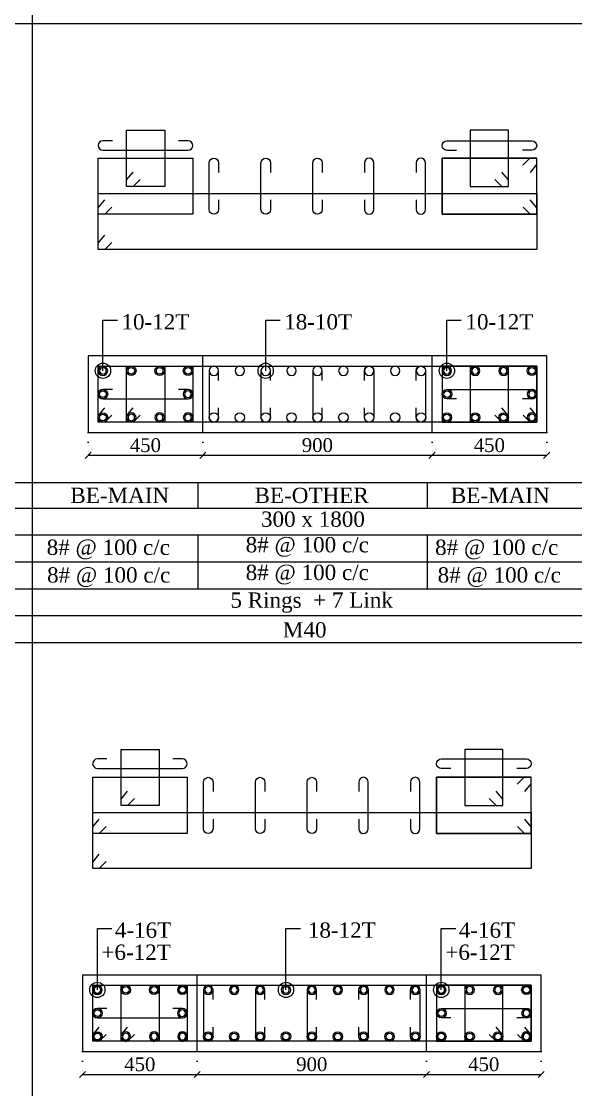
# Model space of a CAD drawing. Header units: millimetres. Extents: x 303 to 27724, y 300 to 68956.
# Drawn here: x 18907 to 21083, y 47778 to 51968 of the extents above; entities that cross this region are included whole.
import ezdxf

# ---------------------------------------------------------------- set-up
doc = ezdxf.new("R2010")
doc.units = ezdxf.units.MM
doc.linetypes.add('( Hidden )', pattern=[0.375, 0.25, -0.125])
doc.linetypes.add('DOT2', pattern=[0.125, 0, -0.125])
doc.layers.get('Defpoints').update_dxf_attribs({"lineweight": 0})
for name, color, linetype, lineweight in [('S-COL. STEEL DIA', 1, 'Continuous', 9), ('S-DIM FOOTING', 7, 'Continuous', 0), ('S-SECTION', 5, 'Continuous', 0), ('S-SECTION MARK', 7, 'Continuous', 0), ('S-SHEET', 7, 'Continuous', 0), ('S-STEEL', 1, 'Continuous', 9), ('S-STEEL-1', 1, 'Continuous', 0), ('S-STEEL-1 C.S.', 106, 'Continuous', 0), ('S-TEXT', 7, 'Continuous', 0)]:
    doc.layers.add(name, color=color, linetype=linetype, lineweight=lineweight)
doc.styles.add('AR', font='ARIALUNI.TTF', dxfattribs={"width": 0.8})
doc.styles.add('S-ROMANS', font='times.ttf')
doc.styles.add('TEXT', font='times.ttf')
doc.dimstyles.new('100', dxfattribs={"dimtxt": 180, "dimasz": 80, "dimexe": 0.18, "dimexo": 0.0625, "dimgap": 1, "dimtad": 1, "dimdec": 0, "dimzin": 0, "dimdsep": 46, "dimtxsty": 'AR', "dimblk": 'DOT', "dimcen": 0.09, "dimse1": 1, "dimse2": 1, "dimclrd": 50, "dimclrt": 256, "dimadec": 0, "dimazin": 0, "dimtfac": 1, "dimtdec": 0, "dimtix": 1, "dimtofl": 0, "dimtmove": 2, "dimatfit": 0, "dimfxl": 1, "dimtolj": 1, "dimtzin": 0, "dimlwd": -1, "dimarcsym": 0})
doc.dimstyles.new('SETU', dxfattribs={"dimtxt": 230, "dimasz": 0.2, "dimexe": 0.1, "dimexo": 0.1, "dimgap": 0.05, "dimtad": 1, "dimdec": 0, "dimzin": 0, "dimdsep": 46, "dimtxsty": 'TEXT', "dimblk": 'OBLIQUE', "dimcen": 0.09, "dimdle": 0.1, "dimclrd": 4, "dimclre": 256, "dimclrt": 256, "dimadec": 1, "dimazin": 0, "dimtfac": 1, "dimtdec": 0, "dimtix": 1, "dimtofl": 0, "dimtmove": 2, "dimatfit": 0, "dimfxl": 1, "dimtolj": 1, "dimtzin": 0, "dimlwd": -1, "dimlwe": -1, "dimarcsym": 1})

# ---------------------------------------------------------------- blocks, each defined once
blk = doc.blocks.new('*U4')
at = {"layer": 'S-COL. STEEL DIA'}
h = blk.add_hatch(color=256, dxfattribs=at)
h.dxf.hatch_style = 1
h.paths.add_polyline_path([(-18.5, 0, 1), (18.5, 0, 1)])
h.paths.add_polyline_path([(13, 0, -1), (-13, 0, -1)], flags=16)
at = {"layer": 'S-COL. STEEL DIA', "lineweight": 5}
for radius in [18.5, 13]:
    blk.add_circle((0, 0), radius, dxfattribs=at)
blk = doc.blocks.new('*U6')
at = {"layer": 'S-COL. STEEL DIA', "lineweight": 5}
for radius in [18.5, 13, 13]:
    blk.add_circle((0, 0), radius, dxfattribs=at)
blk = doc.blocks.new('_Oblique')
at = {"color": 0, "linetype": 'ByBlock', "lineweight": -2}
blk.add_line((-0.5, -0.5), (0.5, 0.5), dxfattribs=at)
blk = doc.blocks.new('*D2247')
at = {"layer": 'Defpoints', "color": 0}
for p in [(19146.8, 47927.7), (19596.8, 47927.7), (19596.8, 47837.8)]:
    blk.add_point(p, dxfattribs=at)
at = {"layer": 'S-DIM FOOTING', "linetype": 'DOT2', "ltscale": 300}
for p, q in [((19146.8, 47927.6), (19146.8, 47837.7)), ((19596.8, 47927.6), (19596.8, 47837.7))]:
    blk.add_line(p, q, dxfattribs=at)
at = {"layer": 'S-DIM FOOTING', "ltscale": 300}
blk.add_line((19146.7, 47837.8), (19596.9, 47837.8), dxfattribs=at)
at = {"layer": 'S-DIM FOOTING', "linetype": 'ByBlock', "xscale": 24, "yscale": 24, "zscale": 24, "rotation": 180}
blk.add_blockref('_Oblique', (19146.8, 47837.8), dxfattribs=at)
at = {"layer": 'S-DIM FOOTING', "linetype": 'ByBlock', "xscale": 24, "yscale": 24, "zscale": 24}
blk.add_blockref('_Oblique', (19596.8, 47837.8), dxfattribs=at)
at = {"layer": 'S-DIM FOOTING', "insert": (19371.8, 47877.3), "char_height": 54, "attachment_point": 5, "style": 'TEXT'}
blk.add_mtext('\\A1;450', dxfattribs=at)
blk = doc.blocks.new('*D2248')
at = {"layer": 'Defpoints', "color": 0}
for p in [(19596.8, 47927.7), (20496.8, 47927.7), (20496.8, 47837.8)]:
    blk.add_point(p, dxfattribs=at)
at = {"layer": 'S-DIM FOOTING', "linetype": 'DOT2', "ltscale": 300}
for p, q in [((19596.8, 47927.6), (19596.8, 47837.7)), ((20496.8, 47927.6), (20496.8, 47837.7))]:
    blk.add_line(p, q, dxfattribs=at)
at = {"layer": 'S-DIM FOOTING', "ltscale": 300}
blk.add_line((19596.7, 47837.8), (20496.9, 47837.8), dxfattribs=at)
at = {"layer": 'S-DIM FOOTING', "linetype": 'ByBlock', "xscale": 24, "yscale": 24, "zscale": 24, "rotation": 180}
blk.add_blockref('_Oblique', (19596.8, 47837.8), dxfattribs=at)
at = {"layer": 'S-DIM FOOTING', "linetype": 'ByBlock', "xscale": 24, "yscale": 24, "zscale": 24}
blk.add_blockref('_Oblique', (20496.8, 47837.8), dxfattribs=at)
at = {"layer": 'S-DIM FOOTING', "insert": (20046.8, 47877.4), "char_height": 54, "attachment_point": 5, "style": 'TEXT'}
blk.add_mtext('\\A1;900', dxfattribs=at)
blk = doc.blocks.new('*D2249')
at = {"layer": 'Defpoints', "color": 0}
for p in [(20496.8, 47927.7), (20946.8, 47927.7), (20946.8, 47837.8)]:
    blk.add_point(p, dxfattribs=at)
at = {"layer": 'S-DIM FOOTING', "linetype": 'DOT2', "ltscale": 300}
for p, q in [((20496.8, 47927.6), (20496.8, 47837.7)), ((20946.8, 47927.6), (20946.8, 47837.7))]:
    blk.add_line(p, q, dxfattribs=at)
at = {"layer": 'S-DIM FOOTING', "ltscale": 300}
blk.add_line((20496.7, 47837.8), (20946.9, 47837.8), dxfattribs=at)
at = {"layer": 'S-DIM FOOTING', "linetype": 'ByBlock', "xscale": 24, "yscale": 24, "zscale": 24, "rotation": 180}
blk.add_blockref('_Oblique', (20496.8, 47837.8), dxfattribs=at)
at = {"layer": 'S-DIM FOOTING', "linetype": 'ByBlock', "xscale": 24, "yscale": 24, "zscale": 24}
blk.add_blockref('_Oblique', (20946.8, 47837.8), dxfattribs=at)
at = {"layer": 'S-DIM FOOTING', "insert": (20721.8, 47877.3), "char_height": 54, "attachment_point": 5, "style": 'TEXT'}
blk.add_mtext('\\A1;450', dxfattribs=at)
blk = doc.blocks.new('_Dot')
at = {"linetype": 'ByBlock', "lineweight": -2}
blk.add_line((-0.5, 0), (-1, 0), dxfattribs=at)
at = {"linetype": 'ByBlock', "const_width": 0.5}
blk.add_lwpolyline([(-0.25, 0, 1), (0.25, 0, 1)], format="xyb", close=True, dxfattribs=at)
blk = doc.blocks.new('*D2250')
at = {"layer": 'Defpoints', "color": 0}
for p in [(19168.8, 50355.7), (19618.8, 50355.7), (19618.8, 50265.9)]:
    blk.add_point(p, dxfattribs=at)
at = {"layer": 'S-DIM FOOTING', "linetype": 'DOT2', "ltscale": 300}
for p, q in [((19168.8, 50355.6), (19168.8, 50265.7)), ((19618.8, 50355.6), (19618.8, 50265.7))]:
    blk.add_line(p, q, dxfattribs=at)
at = {"layer": 'S-DIM FOOTING', "ltscale": 300}
blk.add_line((19168.7, 50265.9), (19618.9, 50265.9), dxfattribs=at)
at = {"layer": 'S-DIM FOOTING', "linetype": 'ByBlock', "xscale": 24, "yscale": 24, "zscale": 24, "rotation": 180}
blk.add_blockref('_Oblique', (19168.8, 50265.9), dxfattribs=at)
at = {"layer": 'S-DIM FOOTING', "linetype": 'ByBlock', "xscale": 24, "yscale": 24, "zscale": 24}
blk.add_blockref('_Oblique', (19618.8, 50265.9), dxfattribs=at)
at = {"layer": 'S-DIM FOOTING', "insert": (19393.8, 50305.3), "char_height": 54, "attachment_point": 5, "style": 'TEXT'}
blk.add_mtext('\\A1;450', dxfattribs=at)
blk = doc.blocks.new('*D2251')
at = {"layer": 'Defpoints', "color": 0}
for p in [(19618.8, 50355.7), (20518.8, 50355.7), (20518.8, 50265.9)]:
    blk.add_point(p, dxfattribs=at)
at = {"layer": 'S-DIM FOOTING', "linetype": 'DOT2', "ltscale": 300}
for p, q in [((19618.8, 50355.6), (19618.8, 50265.7)), ((20518.8, 50355.6), (20518.8, 50265.7))]:
    blk.add_line(p, q, dxfattribs=at)
at = {"layer": 'S-DIM FOOTING', "ltscale": 300}
blk.add_line((19618.7, 50265.9), (20518.9, 50265.9), dxfattribs=at)
at = {"layer": 'S-DIM FOOTING', "linetype": 'ByBlock', "xscale": 24, "yscale": 24, "zscale": 24, "rotation": 180}
blk.add_blockref('_Oblique', (19618.8, 50265.9), dxfattribs=at)
at = {"layer": 'S-DIM FOOTING', "linetype": 'ByBlock', "xscale": 24, "yscale": 24, "zscale": 24}
blk.add_blockref('_Oblique', (20518.8, 50265.9), dxfattribs=at)
at = {"layer": 'S-DIM FOOTING', "insert": (20068.8, 50305.4), "char_height": 54, "attachment_point": 5, "style": 'TEXT'}
blk.add_mtext('\\A1;900', dxfattribs=at)
blk = doc.blocks.new('*D2252')
at = {"layer": 'Defpoints', "color": 0}
for p in [(20518.8, 50355.7), (20968.8, 50355.7), (20968.8, 50265.9)]:
    blk.add_point(p, dxfattribs=at)
at = {"layer": 'S-DIM FOOTING', "linetype": 'DOT2', "ltscale": 300}
for p, q in [((20518.8, 50355.6), (20518.8, 50265.7)), ((20968.8, 50355.6), (20968.8, 50265.7))]:
    blk.add_line(p, q, dxfattribs=at)
at = {"layer": 'S-DIM FOOTING', "ltscale": 300}
blk.add_line((20518.7, 50265.9), (20968.9, 50265.9), dxfattribs=at)
at = {"layer": 'S-DIM FOOTING', "linetype": 'ByBlock', "xscale": 24, "yscale": 24, "zscale": 24, "rotation": 180}
blk.add_blockref('_Oblique', (20518.8, 50265.9), dxfattribs=at)
at = {"layer": 'S-DIM FOOTING', "linetype": 'ByBlock', "xscale": 24, "yscale": 24, "zscale": 24}
blk.add_blockref('_Oblique', (20968.8, 50265.9), dxfattribs=at)
at = {"layer": 'S-DIM FOOTING', "insert": (20743.8, 50305.3), "char_height": 54, "attachment_point": 5, "style": 'TEXT'}
blk.add_mtext('\\A1;450', dxfattribs=at)
blk = doc.blocks.new('*U74')
at = {"layer": 'S-COL. STEEL DIA', "lineweight": 5}
blk.add_circle((0, 0), 18.5, dxfattribs=at)

msp = doc.modelspace()

# ---------------------------------------------------------------- linework, layer by layer
at = {"layer": 'S-SECTION'}
for points, elevation in [([(20968.8, 50355.7), (20968.8, 50655.7), (19168.8, 50655.7), (19168.8, 50355.7)], -0.6), ([(20946.8, 47927.7), (20946.8, 48227.7), (19146.8, 48227.7), (19146.8, 47927.7)], 1.3)]:
    msp.add_lwpolyline(points, close=True, dxfattribs=dict(at, elevation=elevation))
at = {"layer": 'S-SHEET'}
for p, q in [((18949.8, 68956, 2.2), (18949.8, 299.8, 2.7)), ((303, 50158.7, 7.2), (27724.1, 50158.7, 7.2)), ((19599.2, 50158.5, 4.5), (19599.2, 50059, 4.5)), ((20499.2, 50158.5, 4.5), (20499.2, 50059, 4.5)), ((303, 50059.1, -0.9), (27724.1, 50059.1, -0.9)), ((303, 49953.9, -0.9), (27724.1, 49953.9, -0.9)), ((303, 49953.9, -0.9), (27724.1, 49953.9, -0.9)), ((19599.2, 49953.7, 4.5), (19599.2, 49742.4, 4.5)), ((20499.2, 49953.7, 4.5), (20499.2, 49742.4, 4.5)), ((303, 49848.1, -0.9), (27724.1, 49848.1, -0.9)), ((303, 49742.6, -0.9), (27724.1, 49742.6, -0.9)), ((303, 49637.1, -0.9), (27724.1, 49637.1, -0.9))]:
    msp.add_line(p, q, dxfattribs=at)
at = {"layer": 'S-SHEET', "color": 0}
for p, q in [((303, 51959.6, -0.9), (27724.1, 51959.6, -0.9)), ((303, 49531.6, -0.9), (27724.1, 49531.6, -0.9))]:
    msp.add_line(p, q, dxfattribs=at)
at = {"layer": 'S-STEEL', "color": 3}
for points, elevation in [([(19264.9, 51499.4), (19227.2, 51499.4, 1), (19227.2, 51462.5), (19561.1, 51462.2, 1), (19561.1, 51499.1), (19523.9, 51499.1)], -1), ([(20614.9, 51461.8), (20577.2, 51461.8, -1), (20577.2, 51498.8), (20911.1, 51499, -1), (20911.1, 51462.1), (20873.9, 51462.1)], -1), ([(19681.2, 51267.3), (19681.2, 51229.6, -1), (19644.3, 51229.6), (19644.3, 51412.7, -1), (19681.2, 51412.7), (19681.2, 51375.5)], -0.6), ([(19884.4, 51267.3), (19884.4, 51229.6, -1), (19847.5, 51229.6), (19847.5, 51412.7, -1), (19884.4, 51412.7), (19884.4, 51375.5)], -0.6), ([(20087.6, 51267.3), (20087.6, 51229.6, -1), (20050.7, 51229.6), (20050.7, 51412.7, -1), (20087.6, 51412.7), (20087.6, 51375.5)], -0.6), ([(20253.2, 51267.3), (20253.2, 51229.6, 1), (20290.1, 51229.6), (20290.1, 51412.7, 1), (20253.2, 51412.7), (20253.2, 51375.5)], -0.6), ([(20456.4, 51267.3), (20456.4, 51229.6, 1), (20493.3, 51229.6), (20493.3, 51412.7, 1), (20456.4, 51412.7), (20456.4, 51375.5)], -0.6), ([(19681.2, 50559.6), (19681.2, 50597.3, 1), (19644.3, 50597.3), (19644.3, 50414.2, 1), (19681.2, 50414.2), (19681.2, 50451.4)], -0.6), ([(19884.4, 50559.6), (19884.4, 50597.3, 1), (19847.5, 50597.3), (19847.5, 50414.2, 1), (19884.4, 50414.2), (19884.4, 50451.4)], -0.6), ([(20087.6, 50559.6), (20087.6, 50597.3, 1), (20050.7, 50597.3), (20050.7, 50414.2, 1), (20087.6, 50414.2), (20087.6, 50451.4)], -0.6), ([(20253.2, 50559.6), (20253.2, 50597.3, -1), (20290.1, 50597.3), (20290.1, 50414.2, -1), (20253.2, 50414.2), (20253.2, 50451.4)], -0.6), ([(20456.4, 50559.6), (20456.4, 50597.3, -1), (20493.3, 50597.3), (20493.3, 50414.2, -1), (20456.4, 50414.2), (20456.4, 50451.4)], -0.6), ([(19264.9, 50524.4), (19227.2, 50524.4, 1), (19227.2, 50487.5), (19561.1, 50487.2, 1), (19561.1, 50524.1), (19523.9, 50524.1)], -1), ([(20614.9, 50486.9), (20577.2, 50486.9, -1), (20577.2, 50523.8), (20911.1, 50524.1, -1), (20911.1, 50487.2), (20873.9, 50487.2)], -1), ([(19242.9, 49075), (19205.2, 49075, 1), (19205.2, 49038.1), (19539.1, 49038.1, 1), (19539.1, 49075), (19501.9, 49075)], 1.3), ([(20592.9, 49038.1), (20555.2, 49038.1, -1), (20555.2, 49075), (20889.1, 49075, -1), (20889.1, 49038.1), (20851.9, 49038.1)], 1.3), ([(19659.2, 48839.3), (19659.2, 48801.5, -1), (19622.3, 48801.5), (19622.3, 48984.6, -1), (19659.2, 48984.6), (19659.2, 48947.4)], 1.3), ([(19862.4, 48839.3), (19862.4, 48801.5, -1), (19825.5, 48801.5), (19825.5, 48984.6, -1), (19862.4, 48984.6), (19862.4, 48947.4)], 1.3), ([(20065.6, 48839.3), (20065.6, 48801.5, -1), (20028.7, 48801.5), (20028.7, 48984.6, -1), (20065.6, 48984.6), (20065.6, 48947.4)], 1.3), ([(20231.2, 48839.3), (20231.2, 48801.5, 1), (20268.1, 48801.5), (20268.1, 48984.6, 1), (20231.2, 48984.6), (20231.2, 48947.4)], 1.3), ([(20434.4, 48839.3), (20434.4, 48801.5, 1), (20471.3, 48801.5), (20471.3, 48984.6, 1), (20434.4, 48984.6), (20434.4, 48947.4)], 1.3), ([(19659.2, 48131.5), (19659.2, 48169.2, 1), (19622.3, 48169.2), (19622.3, 47986.1, 1), (19659.2, 47986.1), (19659.2, 48023.4)], 1.3), ([(19862.4, 48131.5), (19862.4, 48169.2, 1), (19825.5, 48169.2), (19825.5, 47986.1, 1), (19862.4, 47986.1), (19862.4, 48023.4)], 1.3), ([(20065.6, 48131.5), (20065.6, 48169.2, 1), (20028.7, 48169.2), (20028.7, 47986.1, 1), (20065.6, 47986.1), (20065.6, 48023.4)], 1.3), ([(20231.2, 48131.5), (20231.2, 48169.2, -1), (20268.1, 48169.2), (20268.1, 47986.1, -1), (20231.2, 47986.1), (20231.2, 48023.4)], 1.3), ([(20434.4, 48131.5), (20434.4, 48169.2, -1), (20471.3, 48169.2), (20471.3, 47986.1, -1), (20434.4, 47986.1), (20434.4, 48023.4)], 1.3), ([(19242.9, 48096.1), (19205.2, 48096.1, 1), (19205.2, 48059.2), (19539.1, 48059.2, 1), (19539.1, 48096.1), (19501.9, 48096.1)], 1.3), ([(20592.9, 48059.2), (20555.2, 48059.2, -1), (20555.2, 48096.1), (20889.1, 48096.1, -1), (20889.1, 48059.2), (20851.9, 48059.2)], 1.3)]:
    msp.add_lwpolyline(points, format="xyb", dxfattribs=dict(at, elevation=elevation))
at = {"layer": 'S-STEEL', "color": 1}
for points, elevation in [([(20875.2, 51403.9), (20902.8, 51431.2), (20928.8, 51431.2), (20928.8, 51211.2), (20558, 51211.2), (20558, 51431.2), (20928.8, 51431.2), (20928.8, 51406.2), (20903.6, 51375.3)], -0.6), ([(19262.3, 51100.5), (19234.8, 51073.1), (19208.8, 51073.1), (19208.8, 51293.1), (20929.6, 51293.1), (20929.6, 51073.1), (19208.8, 51073.1), (19208.8, 51098.2), (19234, 51129)], -0.6), ([(19262.3, 50423.1), (19234.8, 50395.7), (19208.8, 50395.7), (19208.8, 50615.7), (20929.6, 50615.7), (20929.6, 50395.7), (19208.8, 50395.7), (19208.8, 50420.8), (19234, 50451.6)], -0.6), ([(20853.2, 48975.9), (20880.8, 49003.2), (20906.8, 49003.2), (20906.8, 48783.2), (20536, 48783.2), (20536, 49003.2), (20906.8, 49003.2), (20906.8, 48978.1), (20881.6, 48947.3)], 1.3), ([(19240.3, 48672.4), (19212.8, 48645.1), (19186.8, 48645.1), (19186.8, 48865.1), (20907.6, 48865.1), (20907.6, 48645.1), (19186.8, 48645.1), (19186.8, 48670.1), (19212, 48701)], 1.3), ([(19240.3, 47995), (19212.8, 47967.7), (19186.8, 47967.7), (19186.8, 48187.7), (20907.6, 48187.7), (20907.6, 47967.7), (19186.8, 47967.7), (19186.8, 47992.7), (19212, 48023.6)], 1.3)]:
    msp.add_lwpolyline(points, dxfattribs=dict(at, elevation=elevation))
at = {"layer": 'S-STEEL-1', "color": 41}
for points, elevation in [([(19373.6, 51347.9), (19346.1, 51320.6), (19320.1, 51320.6), (19320.1, 51540.6), (19469.5, 51540.6), (19469.5, 51320.6), (19320.1, 51320.6), (19320.1, 51345.6), (19345.3, 51376.5)], -0.6), ([(20764.7, 51347.9), (20792.3, 51320.6), (20818.3, 51320.6), (20818.3, 51540.6), (20668.9, 51540.6), (20668.9, 51320.6), (20818.3, 51320.6), (20818.3, 51345.6), (20793.1, 51376.5)], -0.6), ([(19373.6, 50423.1), (19346.1, 50395.7), (19320.1, 50395.7), (19320.1, 50615.7), (19469.5, 50615.7), (19469.5, 50395.7), (19320.1, 50395.7), (19320.1, 50420.8), (19345.3, 50451.6)], -0.6), ([(20764.7, 50423.1), (20792.3, 50395.7), (20818.3, 50395.7), (20818.3, 50615.7), (20668.9, 50615.7), (20668.9, 50395.7), (20818.3, 50395.7), (20818.3, 50420.8), (20793.1, 50451.6)], -0.6), ([(19351.6, 48919.9), (19324.1, 48892.6), (19298.1, 48892.6), (19298.1, 49112.6), (19447.5, 49112.6), (19447.5, 48892.6), (19298.1, 48892.6), (19298.1, 48917.6), (19323.3, 48948.5)], 1.3), ([(20742.7, 48919.9), (20770.3, 48892.6), (20796.3, 48892.6), (20796.3, 49112.6), (20646.9, 49112.6), (20646.9, 48892.6), (20796.3, 48892.6), (20796.3, 48917.6), (20771.1, 48948.5)], 1.3), ([(19351.6, 47995), (19324.1, 47967.7), (19298.1, 47967.7), (19298.1, 48187.7), (19447.5, 48187.7), (19447.5, 47967.7), (19298.1, 47967.7), (19298.1, 47992.7), (19323.3, 48023.6)], 1.3), ([(20742.7, 47995), (20770.3, 47967.7), (20796.3, 47967.7), (20796.3, 48187.7), (20646.9, 48187.7), (20646.9, 47967.7), (20796.3, 47967.7), (20796.3, 47992.7), (20771.1, 48023.6)], 1.3)]:
    msp.add_lwpolyline(points, dxfattribs=dict(at, elevation=elevation))
at = {"layer": 'S-STEEL-1', "color": 6}
for points, elevation in [([(19262.3, 51238.5), (19234.8, 51211.2), (19208.8, 51211.2), (19208.8, 51431.2), (19579.6, 51431.2), (19579.6, 51211.2), (19208.8, 51211.2), (19208.8, 51236.2), (19234, 51267.1)], -0.6), ([(20876, 51238.5), (20903.6, 51211.2), (20929.6, 51211.2), (20929.6, 51431.2), (20558.8, 51431.2), (20558.8, 51211.2), (20929.6, 51211.2), (20929.6, 51236.2), (20904.4, 51267.1)], -0.6), ([(19262.3, 50423.1), (19234.8, 50395.7), (19208.8, 50395.7), (19208.8, 50615.7), (19579.6, 50615.7), (19579.6, 50395.7), (19208.8, 50395.7), (19208.8, 50420.8), (19234, 50451.6)], -0.6), ([(20876, 50423.1), (20903.6, 50395.7), (20929.6, 50395.7), (20929.6, 50615.7), (20558.8, 50615.7), (20558.8, 50395.7), (20929.6, 50395.7), (20929.6, 50420.8), (20904.4, 50451.6)], -0.6), ([(19240.3, 48810.5), (19212.8, 48783.2), (19186.8, 48783.2), (19186.8, 49003.2), (19557.6, 49003.2), (19557.6, 48783.2), (19186.8, 48783.2), (19186.8, 48808.2), (19212, 48839.1)], 1.3), ([(20854, 48810.5), (20881.6, 48783.2), (20907.6, 48783.2), (20907.6, 49003.2), (20536.8, 49003.2), (20536.8, 48783.2), (20907.6, 48783.2), (20907.6, 48808.2), (20882.4, 48839.1)], 1.3), ([(19240.3, 47995), (19212.8, 47967.7), (19186.8, 47967.7), (19186.8, 48187.7), (19557.6, 48187.7), (19557.6, 47967.7), (19186.8, 47967.7), (19186.8, 47992.7), (19212, 48023.6)], 1.3), ([(20854, 47995), (20881.6, 47967.7), (20907.6, 47967.7), (20907.6, 48187.7), (20536.8, 48187.7), (20536.8, 47967.7), (20907.6, 47967.7), (20907.6, 47992.7), (20882.4, 48023.6)], 1.3)]:
    msp.add_lwpolyline(points, dxfattribs=dict(at, elevation=elevation))
at = {"layer": 'S-STEEL-1 C.S.', "color": 8, "linetype": '( Hidden )'}
for p, q in [((19618.8, 50355.7, -0.6), (19618.8, 50655.7, -0.6)), ((20518.8, 50355.7, -0.6), (20518.8, 50655.7, -0.6)), ((19596.8, 47927.7, 1.3), (19596.8, 48227.7, 1.3)), ((20496.8, 47927.7, 1.3), (20496.8, 48227.7, 1.3))]:
    msp.add_line(p, q, dxfattribs=at)

# ---------------------------------------------------------------- block references
at = {"layer": 'S-COL. STEEL DIA', "xscale": -1, "rotation": 180}
for name, p in [('*U6', (19227.2, 50597.3, -0.6)), ('*U74', (19662.7, 50597.3, -0.6)), ('*U74', (19764.3, 50597.3, -0.6)), ('*U74', (19865.9, 50597.3, -0.6)), ('*U74', (19967.6, 50597.3, -0.6)), ('*U74', (20069.2, 50597.3, -0.6)), ('*U74', (20170.8, 50597.3, -0.6)), ('*U74', (20272.4, 50597.3, -0.6)), ('*U74', (20374, 50597.3, -0.6)), ('*U74', (20475.6, 50597.3, -0.6)), ('*U6', (20577.2, 50597.3, -0.6)), ('*U6', (20688.5, 50597.3, -0.6)), ('*U6', (20799.8, 50597.3, -0.6)), ('*U4', (19205.2, 48169.2, 1.3)), ('*U6', (19640.7, 48169.2, 1.3)), ('*U6', (19742.3, 48169.2, 1.3)), ('*U6', (19844, 48169.2, 1.3)), ('*U6', (19945.6, 48169.2, 1.3)), ('*U6', (20047.2, 48169.2, 1.3)), ('*U6', (20148.8, 48169.2, 1.3)), ('*U6', (20250.4, 48169.2, 1.3)), ('*U6', (20352, 48169.2, 1.3)), ('*U6', (20453.6, 48169.2, 1.3)), ('*U4', (20555.2, 48169.2, 1.3)), ('*U6', (20666.5, 48169.2, 1.3)), ('*U6', (20777.8, 48169.2, 1.3))]:
    msp.add_blockref(name, p, dxfattribs=at)
at = {"layer": 'S-COL. STEEL DIA', "rotation": 180}
for name, p in [('*U6', (19338.5, 50597.3, -0.6)), ('*U6', (19449.8, 50597.3, -0.6)), ('*U6', (19561.1, 50597.3, -0.6)), ('*U6', (20911.1, 50597.3, -0.6)), ('*U6', (19316.5, 48169.2, 1.3)), ('*U6', (19427.8, 48169.2, 1.3)), ('*U4', (19539.1, 48169.2, 1.3)), ('*U4', (20889.1, 48169.2, 1.3))]:
    msp.add_blockref(name, p, dxfattribs=at)
at = {"layer": 'S-COL. STEEL DIA'}
for name, p in [('*U6', (19227.2, 50505.7, -0.6)), ('*U6', (20578, 50505.7, -0.6)), ('*U6', (19227.2, 50414.2, -0.6)), ('*U74', (19662.7, 50414.2, -0.6)), ('*U74', (19764.3, 50414.2, -0.6)), ('*U74', (19865.9, 50414.2, -0.6)), ('*U74', (19967.6, 50414.2, -0.6)), ('*U74', (20069.2, 50414.2, -0.6)), ('*U74', (20170.8, 50414.2, -0.6)), ('*U74', (20272.4, 50414.2, -0.6)), ('*U74', (20374, 50414.2, -0.6)), ('*U74', (20475.6, 50414.2, -0.6)), ('*U6', (20577.2, 50414.2, -0.6)), ('*U6', (20688.5, 50414.2, -0.6)), ('*U6', (20799.8, 50414.2, -0.6)), ('*U6', (19205.2, 48077.7, 1.3)), ('*U6', (20556, 48077.7, 1.3)), ('*U4', (19205.2, 47986.1, 1.3)), ('*U6', (19640.7, 47986.1, 1.3)), ('*U6', (19742.3, 47986.1, 1.3)), ('*U6', (19844, 47986.1, 1.3)), ('*U6', (19945.6, 47986.1, 1.3)), ('*U6', (20047.2, 47986.1, 1.3)), ('*U6', (20148.8, 47986.1, 1.3)), ('*U6', (20250.4, 47986.1, 1.3)), ('*U6', (20352, 47986.1, 1.3)), ('*U6', (20453.6, 47986.1, 1.3)), ('*U4', (20555.2, 47986.1, 1.3)), ('*U6', (20666.5, 47986.1, 1.3)), ('*U6', (20777.8, 47986.1, 1.3))]:
    msp.add_blockref(name, p, dxfattribs=at)
at = {"layer": 'S-COL. STEEL DIA', "xscale": -1}
for name, p in [('*U6', (19560.3, 50505.7, -0.6)), ('*U6', (20911.1, 50505.7, -0.6)), ('*U6', (19338.5, 50414.2, -0.6)), ('*U6', (19449.8, 50414.2, -0.6)), ('*U6', (19561.1, 50414.2, -0.6)), ('*U6', (20911.1, 50414.2, -0.6)), ('*U6', (19538.3, 48077.7, 1.3)), ('*U6', (20889.1, 48077.7, 1.3)), ('*U6', (19316.5, 47986.1, 1.3)), ('*U6', (19427.8, 47986.1, 1.3)), ('*U4', (19539.1, 47986.1, 1.3)), ('*U4', (20889.1, 47986.1, 1.3))]:
    msp.add_blockref(name, p, dxfattribs=at)

# ---------------------------------------------------------------- texts
at = {"layer": 'S-TEXT', "color": 7, "style": 'TEXT'}
for s, p in [('10-12T', (19299.8, 50759.3, -0.6)), ('18-10T', (19938.5, 50759.3, -0.6)), ('10-12T', (20649.8, 50759.3, -0.6)), ('4-16T', (19273.6, 48373.9, 1.3)), ('18-12T', (20031.4, 48373.9, 1.3)), ('4-16T', (20623.6, 48373.9, 1.3)), ('+6-12T', (19221.2, 48287.1, 1.3)), ('+6-12T', (20571.2, 48287.1, 1.3))]:
    msp.add_text(s, height=60, dxfattribs=at).set_placement(p)
at = {"layer": 'S-TEXT', "style": 'S-ROMANS'}
for s, p in [('BE-MAIN ', (19099.3, 50078.7, 4.5)), ('BE-OTHER', (19822.3, 50078.7, 4.5)), ('BE-MAIN ', (20592.8, 50078.7, 4.5)), ('300 x 1800', (19847.5, 49985.5, 4.5)), ('8# @ 100 c/c', (19787.3, 49885.2, 4.5)), ('8# @ 100 c/c', (19006.3, 49875.2, 4.5)), ('8# @ 100 c/c', (20530.8, 49875.2, 4.5)), ('8# @ 100 c/c', (19007.8, 49766.6, 4.5)), ('8# @ 100 c/c', (19787.3, 49776.6, 4.5)), ('8# @ 100 c/c', (20540.8, 49766.6, 4.5)), ('5 Rings  + 7 Link', (19727.5, 49668.1, 4.5)), ('M40', (19933.4, 49551.4, 4.5))]:
    msp.add_text(s, height=60, dxfattribs=at).set_placement(p)

# ---------------------------------------------------------------- dimensions: what is measured, and where the dimension line sits
at = {"layer": 'S-DIM FOOTING', "ltscale": 300}
for base, p1, p2, picture, middle in [((19618.8, 50265.9, -1), (19168.8, 50355.7, -0.6), (19618.8, 50355.7, -0.6), '*D2250', (19393.8, 50305.3, -1)), ((20518.8, 50265.9, -1), (19618.8, 50355.7, -0.6), (20518.8, 50355.7, -0.6), '*D2251', (20068.8, 50305.4, -1)), ((20968.8, 50265.9, -1), (20518.8, 50355.7, -0.6), (20968.8, 50355.7, -0.6), '*D2252', (20743.8, 50305.3, -1)), ((19596.8, 47837.8, 1), (19146.8, 47927.7, 1.3), (19596.8, 47927.7, 1.3), '*D2247', (19371.8, 47877.3, 1)), ((20496.8, 47837.8, 1), (19596.8, 47927.7, 1.3), (20496.8, 47927.7, 1.3), '*D2248', (20046.8, 47877.4, 1)), ((20946.8, 47837.8, 1), (20496.8, 47927.7, 1.3), (20946.8, 47927.7, 1.3), '*D2249', (20721.8, 47877.3, 1))]:
    dim = msp.add_linear_dim(base=base, p1=p1, p2=p2, angle=180, dimstyle='SETU', override={"dimscale": 1.2, "dimtxt": 45, "dimasz": 20, "dimgap": 10, "dimblk1": 'Oblique', "dimblk2": 'Oblique', "dimsah": 1, "dimclrd": 256, "dimarcsym": 1}, dxfattribs=at)
    dim.commit()
    dim.dimension.update_dxf_attribs({"geometry": picture, "text_midpoint": middle})

# ---------------------------------------------------------------- leaders
at = {"layer": 'S-SECTION MARK'}
for points in [[(19227.2, 50597.3, -0.6), (19227.2, 50795.2, -0.6), (19283.7, 50795.2, -0.6)], [(19865.9, 50597.3, -0.6), (19865.9, 50795.2, -0.6), (19922.4, 50795.2, -0.6)], [(20577.2, 50597.3, -0.6), (20577.2, 50795.2, -0.6), (20633.7, 50795.2, -0.6)], [(19205.2, 48169.2, 1.3), (19205.2, 48409.8, 1.3), (19261.7, 48409.8, 1.3)], [(19945.6, 48169.2, 1.3), (19945.6, 48409.8, 1.3), (20002, 48409.8, 1.3)], [(20555.2, 48169.2, 1.3), (20555.2, 48409.8, 1.3), (20611.7, 48409.8, 1.3)]]:
    msp.add_leader(points, dimstyle='100', override={"dimasz": 60, "dimtad": 0, "dimclrd": 256, "dimldrblk": 'DotBlank', "dimfxl": 50, "dimfxlon": 1, "dimarcsym": 1}, dxfattribs=at)

doc.saveas('drawing.dxf')
